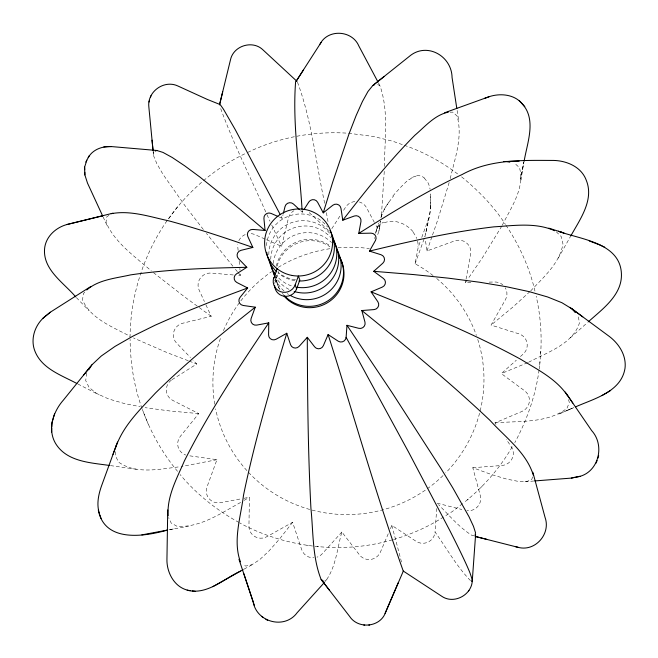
<?xml version="1.0" encoding="UTF-8"?>
<svg xmlns="http://www.w3.org/2000/svg" width="658" height="658" viewBox="0 0 658 658"><rect width="100%" height="100%" fill="white"/><g stroke="black" fill="none" stroke-linecap="round" stroke-linejoin="round"><path stroke-width="0.49" stroke-dasharray="3.29 2.47" d="M244.003 498.287L249.407 497.275L248.946 526.17A12.181 11.959 -19.8 0 0 267.008 536.624L292.604 522.288L301.685 549.66A12.181 11.959 -19.8 0 0 313.833 557.778M426.047 231.649L430.209 211.3L430.562 192.728M130.045 337.496C130.366 296.832 142.959 256.381 165.668 222.659L166.935 220.956C187.094 191.889 214.689 167.856 246.791 152.87M540.588 354.621C542.011 335.07 540.506 315.322 536.171 296.207M430.579 205.74L430.612 193.88M384.264 171.368L381.311 217.263M384.511 166.416C384.453 139.776 389.01 111.589 380.036 85.968L376.779 83.722M115.569 451.775L115.339 455.566L118.58 462.122C136.321 474.739 160.034 468.957 180.144 466.752M470.486 580.586C456.496 566.283 446.683 548.246 435.037 532.026L436.723 508.585M539.198 368.949L539.979 361.686M539.741 364.886L540.827 351.356M86.642 373.094L85.721 380.604L89.06 387.406L96.668 393.509L108.554 398.921L124.691 403.634L140.244 406.693M539.058 369.969C535.678 395.466 526.935 420.084 514.778 442.694M521.054 180.037L523.776 161.909L520.486 179.264L523.924 162.345M379.625 227.38L380.711 220.915L378.983 231.114L377.61 234.898M379.46 228.31L378.983 231.114L375.891 225.299M375.438 233.401L379.271 222.371M470.873 282.537L465.379 282.669L465.708 280.884M466.037 279.107L470.651 254.185A12.181 11.959 -19.8 0 0 454.62 240.918L427.026 250.928L425.274 239.496M374.468 238.558L374.665 237.522M433.087 275.57A135.803 133.401 -19.8 0 0 415.075 263.768L418.258 247.063L420.355 241.28M430.455 205.617A32.028 9.862 84.2 0 1 429.485 216.235L424.871 236.855L425.751 232.948M388.261 533.761L380.39 552.136A12.181 11.959 -19.8 0 1 359.49 554.9L341.864 532.018C337.085 548.649 335.991 567.796 324.994 581.837M279.395 217.074L282.175 218.3L283.063 214.631M266.589 239.759L281.575 246.355L288.426 218.185A12.181 11.959 -19.8 0 1 293.945 210.675M449.167 182.496L437.685 220.085L432.355 235.506M450.236 178.639C454.843 158.381 463.043 136.732 457.063 116.005L452.86 112.156L450.146 112.156M427.026 250.928L432.018 236.469M376.532 229.535L378.86 223.087M380.859 217.559L382.898 212.147M274.773 283.499A11.351 11.153 -19.8 0 1 275.299 281.517L278.515 272.667L278.071 271.417M189.8 455.846L216.943 459.687L206.999 486.969A12.181 11.959 -19.8 0 0 220.57 502.687L242.202 498.624M381.089 217.362C383.318 209.441 388.278 202.606 393.435 196.29M421.762 237.423L429.477 216.227M415.075 263.768L424.517 237.818M532.684 476.885L531.738 479.46L526.754 481.541L518.372 481.409L506.578 479.065L491.378 474.508L472.781 467.731L480.307 495.573A12.181 11.959 -19.8 0 1 466.9 510.682M390.408 528.752L391.839 525.413L416.103 541.32A12.181 11.959 -19.8 0 0 435.037 532.026M501.783 226.138L482.692 257.327L467.69 279.288M502.276 225.258C510.879 207.813 525.249 187.892 519.45 167.626L514.391 163.061M520.437 356.537L523.168 354.103A12.181 11.959 -19.8 0 0 518.882 333.828L491.065 325.085L505.41 299.727A12.181 11.959 -19.8 0 0 505.27 287.743M558.206 258.199L570.116 237.151M512.212 446.856C499.702 468.447 482.939 487.537 463.413 503.033M300.632 210.667L302.293 212.205L303.519 210.289M331.821 228.663L340.671 214.853M343.624 210.256L345.59 207.18A12.181 11.959 -19.8 0 1 355.6 201.521M465.379 282.669L467.114 280.127M388.919 202.129L386.493 205.683A40.722 20.653 -39.9 0 0 382.824 212.164M177.685 206.645L166.877 221.047M292.604 522.288L279.946 538.524L268.933 551.017L259.548 559.777L251.808 564.794L245.705 566.069L243.032 564.589M171.343 380.127A12.181 11.959 -19.8 0 0 172.807 400.434L198.732 413.594L180.374 436.32A12.181 11.959 -19.8 0 0 185.737 455.048M528.538 362.278C546.485 352.663 573.233 344.175 579.558 322.543L577.889 315.519M341.864 532.018L322.28 553.723A12.181 11.959 -19.8 0 1 317.008 557.17M84.783 292.119L83.459 293.542L82.497 299.925C90.894 319.007 112.732 326.878 129.922 336.246M530.702 290.902C543.533 277.158 559.67 263.43 562.96 243.921L561.241 236.625L556.298 231.797M529.953 291.576L512.845 307.105L491.065 325.085M480.842 487.504L482.125 486.352M467.369 499.998L468.422 499.052M409.284 179.642L409.704 179.264M496 424.41L494.98 422.921L521.991 411.423A12.181 11.959 -19.8 0 0 524.632 390.794L501.306 373.588L516.333 360.189M570.289 337.867L587.536 322.502M462.615 503.641L452.334 511.529L444.52 516.415M108.94 215.339L106.654 216.984L106.012 222.297C115.027 243.016 134.841 256.373 151.299 270.915M171.977 379.699L196.75 363.997L192.983 360.099M443.656 516.958C428.111 526.869 411.061 534.485 393.328 539.56M324.674 581.047L326.977 579.64M240.647 502.441C220.981 513.141 200.46 527.691 177.125 526.359L171.212 523.052L168.588 517.616M244.151 500.376L249.407 497.275M244.069 569.154L253.593 563.89M247.688 152.426C278.482 137.407 313.348 130.991 347.49 133.171M527.617 362.714L501.306 373.588M412.977 177.076L416.728 175.9M567.459 410.312L572.46 408.116L558.42 414.211L573.916 407.565M384.239 222.643L388.993 221.442L394.405 221.409A19.271 12.625 25 0 1 405.756 225.365L409.63 228.079L413.545 232.101M392.357 539.848C342.514 554.299 287.414 548.015 241.56 523.974L239.874 522.978M205.921 304.819L211.21 316.276L182.702 323.243A12.181 11.959 -19.8 0 0 176.657 343.205L190.466 357.5M216.943 459.687L181.139 466.596M173.26 528.991L168.308 529.92L188.517 526.211M524.977 481.714L533.72 481.023M472.781 467.731L502.013 465.469A12.181 11.959 -19.8 0 0 511.291 446.733L506.191 439.289M494.98 422.921C518.907 420.668 546.839 423.793 566.982 408.314L569.31 402.515L568.578 399.628M489.182 282.118L494.676 281.994A12.181 11.959 -19.8 0 1 502.761 284.815M474.179 535.702L472.321 535.628C459.218 527.543 449.299 515.379 438.491 504.612M348.518 133.237L373.719 136.51L393.081 141.338L403.28 144.941M233.253 274.962L211.391 273.078A12.181 11.959 -19.8 0 0 199.127 290.088L204.408 301.545M238.722 275.431L240.54 275.587L240.195 272.001M198.732 413.594L169.789 410.97L145.105 407.656M306.891 545.293L308.47 545.498M317.074 546.51L318.488 546.691M110.454 465.601L136.338 469.253M437.109 503.181L461.858 509.489M404.209 145.27C424.048 152.006 442.554 162.411 459.177 175.102M188.246 360.74L167.461 352.77L133.516 337.957M189.191 361.102L196.75 363.997M264.927 239.027L254.934 234.635A12.181 11.959 -19.8 0 0 249.546 233.606M77.85 384.009L99.243 394.932M239.035 522.477C216.679 510.263 196.446 494.076 180.078 474.533M211.21 316.276L184.429 296.766L152.088 271.557M424.287 178.047L427.955 182.669A21.977 21.048 6.3 0 1 429.263 185.893L430.135 189.257M461.612 176.862C478.341 190.532 493.706 206.16 505.41 224.386M328.531 230.506L308.618 212.073A12.181 11.959 -19.8 0 0 308.043 211.572M76.386 297.597L89.143 310.806M232.891 266.21L206.456 233.425M235.441 269.336L237.357 271.68M237.99 272.461L240.54 275.587M203.355 229.519L184.758 205.386L163.052 174.419L156.843 163.686L153.733 156.119L153.717 151.71M177.561 471.334C162.197 453.017 150.452 431.796 142.35 409.334M505.936 225.217C519.475 245.376 529.649 267.913 535.086 291.609M297.49 82.217C311.958 121.023 315.922 163.217 324.756 203.593M378.342 82.669L380.735 87.16M374.344 222.388L366.621 207.846A12.181 11.959 -19.8 0 0 359.441 202.014M281.229 216.482L282.175 218.3M103.133 216.984L107.164 225.71M267 214.714L270.002 221.228M271.713 224.954L281.575 246.355M265.742 211.95C250.336 176.961 232.973 142.671 220.002 106.686M143.279 411.982L148.437 424.632M275.381 278.531L277.923 285.58M274.756 280.012L275.299 281.517M142.038 408.454C133.961 386.378 130.35 362.838 130.095 339.388M391.839 525.413L402.096 564.26M326.393 212.633L328.219 222.684M457.113 110.445L458.823 121.426M238.122 250.443L237.777 246.857A12.181 11.959 -19.8 0 1 237.785 244.562M239.158 261.226L239.676 266.613M239.849 268.406L240.022 270.199M153.149 151.611L153.339 153.52M153.158 151.809L153.437 154.72M302.112 210.157L302.293 212.205M294.891 280.621A34.06 33.451 -19.8 0 1 277.915 272.873M266.49 245.615A34.06 33.451 -19.8 0 1 290.704 215.462A34.06 33.451 -19.8 0 1 327.544 227.01M291.28 285.819A34.06 33.451 -19.8 0 1 276.187 275.307M268.818 254.753A34.06 33.451 -19.8 0 1 291.913 222.527A34.06 33.451 -19.8 0 1 329.946 233.68M295.557 279.765A34.06 33.451 -19.8 0 1 278.515 272.667M288.961 289.364A34.06 33.451 -19.8 0 1 275.628 277.133M270.742 259.268A34.06 33.451 -19.8 0 1 293.419 228.013A34.06 33.451 -19.8 0 1 330.793 237.694M288.591 294.471A34.06 33.451 -19.8 0 1 287.25 293.575M284.009 291A34.06 33.451 -19.8 0 1 275.661 279.189M273.284 263.496A34.06 33.451 -19.8 0 1 295.771 234.7A34.06 33.451 -19.8 0 1 331.468 242.489M283.466 294.636A34.06 33.451 -19.8 0 1 282.389 293.312M279.987 289.734A34.06 33.451 -19.8 0 1 275.653 275.932M276.286 266.235A34.06 33.451 -19.8 0 1 330.735 246.405M279.255 288.78A34.06 33.451 -19.8 0 1 276.039 275.587M277.133 266.054A34.06 33.451 -19.8 0 1 329.888 246.758M238.829 240.729A12.181 11.959 -19.8 0 1 245.59 234.421M477.741 339.405A135.803 133.401 -19.8 0 1 445.729 472.888M443.031 475.586A135.803 133.401 -19.8 0 1 308.438 509.078A135.803 133.401 -19.8 0 1 215.585 408.84M214.722 404.218A135.803 133.401 -19.8 0 1 220.726 337.595M223.457 330.612A135.803 133.401 -19.8 0 1 271.589 271.672M278.301 267.321A135.803 133.401 -19.8 0 1 330.587 248.609M338.031 247.753A135.803 133.401 -19.8 0 1 369.344 248.609M436.673 278.457A135.803 133.401 -19.8 0 1 476.384 335.374M392.818 196.133A87.975 43.708 -40.3 0 1 408.889 179.297M409.794 179.371A15.71 15.43 -64.6 0 1 413.018 177.167M416.703 175.727A9.623 9.418 9.4 0 1 424.352 177.973M413.06 232.192A28.96 17.437 30.3 0 1 416.703 238.492M417.534 241.001A28.96 17.437 30.3 0 1 417.937 246.931M375.899 232.463A29.075 18.482 23 0 1 383.688 222.141"/><path stroke-width="0.99" d="M167.724 509.958L166.943 559.177C166.556 573.241 175.341 588.894 190.31 590.645M278.013 216.466L271.071 213.414A5.075 4.984 -19.8 0 0 263.924 218.505L265.075 230.481L252.927 229.428A5.075 4.984 -19.8 0 0 247.819 236.518L252.853 247.433L240.976 250.336A5.075 4.984 -19.8 0 0 238.459 258.652L246.832 267.312L236.51 273.86A5.075 4.984 -19.8 0 0 236.855 282.496L247.655 287.982L240.006 297.449A5.075 4.984 -19.8 0 0 243.18 305.476L255.246 307.187L251.101 318.554A5.075 4.984 -19.8 0 0 256.752 325.101L268.768 322.848L268.579 334.889A5.075 4.984 -19.8 0 0 276.105 339.24L286.773 333.269L290.548 344.677A5.075 4.984 -19.8 0 0 299.135 346.371L307.294 337.324L314.639 346.856A5.075 4.984 -19.8 0 0 323.341 345.705L328.112 334.568L338.228 341.198A5.075 4.984 -19.8 0 0 346.116 337.324L346.98 325.307L358.766 328.317A5.075 4.984 -19.8 0 0 364.976 322.14L361.842 310.535L374.024 309.597A5.075 4.984 -19.8 0 0 377.889 301.792L371.096 291.864L382.347 287.077A5.075 4.984 -19.8 0 0 383.45 278.482L373.728 271.31L382.833 263.192A5.075 4.984 -19.8 0 0 381.056 254.745L369.459 251.101L375.438 240.54A5.075 4.984 -19.8 0 0 370.964 233.146L358.758 233.425L360.954 221.557A5.075 4.984 -19.8 0 0 354.275 216.03L342.777 220.208L340.959 208.323A5.075 4.984 -19.8 0 0 332.792 205.255L323.251 212.863L317.608 202.253A5.075 4.984 -19.8 0 0 308.849 201.973L303.93 209.647M109.434 465.453C91.018 462.747 67.963 461.932 56.391 444.75C46.932 430.645 52.788 412.064 63.316 400.204L91.832 364.902L101.291 356.003L115.018 346.404L133.015 336.115L155.272 325.126L181.797 313.447L212.592 301.06L247.655 287.982M51.628 432.026L51.719 428.119M51.735 426.845L51.826 422.962L53.125 418.71M219.797 104.433L207.278 99.416L177.644 85.885C163.867 79.593 146.989 91.857 148.856 106.999L153.059 150.657M576.03 477.124C597.916 474.591 605.911 446.182 591.649 430.587L565.238 392.028M475.602 534.584L472.271 580.956C471.498 595.251 453.707 604.521 441.765 596.28L403.239 571.029C375.488 493.155 353.231 413.339 328.112 334.568M475.109 535.735L475.495 532.626L473.472 526.318L469.039 516.801L452.959 488.162L441.312 469.031L391.929 392.415L346.98 325.307M471.819 581.524L472.131 579.385L470.1 573.241A291.338 9.368 60.5 0 0 449.899 530.71L408.577 452.079L346.116 337.324M295.565 82.34C292.44 124.568 299.522 166.984 302.022 209.137M524.122 161.342C526.984 143.362 536.657 120.249 522.649 104.309C514.91 94.407 500.722 92.975 489.404 96.603L444.619 112.773M84.693 169.764L84.627 167.099L86.815 160.19M219.608 104.499L222.692 91.849M283.425 213.159L285.029 206.563A5.075 4.984 -19.8 0 1 293.443 204.013L299.522 209.647M286.773 333.269C270.668 386.764 254.786 440.432 243.518 495.186C240.861 516.867 232.611 540.498 240.433 561.833M53.298 418.003L54.589 413.792M323.251 212.863L332.611 182.422L349.044 133.788L356.11 115.602L362.426 101.505L367.97 91.487L372.757 85.565L409.301 56.407C426.565 41.635 451.742 55.856 452.062 77.471L456.808 108.447M149.029 102.023L149.448 100.69M150.559 97.08L150.962 95.788M596.181 463.043L597.069 460.501M597.801 458.346L598.698 455.764M113.003 454.407L116.573 444.586M117.519 442.02L101.784 485.201C98.535 494.166 96.298 504.299 99.44 513.569M274.041 278.013L277.076 268.661L277.347 269.418M296.61 288.854L295.171 284.848L298.395 276.006L299.834 280.004L296.61 288.854A11.351 11.153 -19.8 0 1 274.633 285.654M115.857 447.029C123.276 425.487 140.335 409.301 155.494 393.007C186.74 362.163 220.833 334.396 255.246 307.187M403.346 571.021L385.514 612.466C380.324 627.395 358.182 629.492 349.669 616.472L321.088 579.377C312.27 556.997 313.364 532.108 310.938 508.502C307.928 451.503 307.516 394.397 307.294 337.324M385.062 613.453L398.255 582.733M88.213 157.657C92.63 149.448 102.59 146.018 111.498 146.578L156.793 150.476L162.978 152.409L172.248 157.501L184.618 165.767L200.09 177.191L240.318 209.548L265.075 230.481M85.82 162.074L89.184 155.814M570.618 236.271C579.649 219.862 594.297 200.221 586.344 180.457C581.351 166.408 565.617 160.149 551.643 160.429C520.988 160.338 489.865 159.294 462.155 174.502C426.145 191.289 392.291 212.221 358.758 233.425M320.002 44.193C327.799 28.656 352.137 30.12 358.807 45.92L377.865 81.765M88.723 369.821L91.832 364.902M321.096 42.449L295.861 81.682L303.346 70.159M268.768 322.848C238.673 367.608 208.635 412.665 184.38 460.945C176.936 478.325 166.803 496.255 168.127 515.773M342.777 220.208C365.585 190.935 388.623 161.695 414.811 135.326C424.969 126.681 434.765 114.903 448.337 112.164M83.656 375.027L90.138 367.016M46.364 315.445C35.491 323.325 29.807 338.459 34.956 351.224C41.915 368.842 61.688 375.323 76.945 383.548M324.336 582.569L297.087 612.771C284.684 629.698 256.661 622.312 253.182 601.922L238.969 559.3M468.562 590.876L468.965 590.423M86.766 289.981C98.626 279.576 115.734 278.276 130.564 274.896C169.04 269.204 207.994 268.086 246.832 267.312M588.301 321.82C602.341 309.145 622.361 295.039 621.415 273.67C620.124 242.522 580.117 239.397 558.436 231.271L563.939 232.99L548.797 228.145M575.758 406.784C594.182 398.616 621.267 391.888 625.01 368.283C626.556 355.616 619.178 343.986 609.44 336.526L572.016 308.915L561.94 302.738L547.662 296.98L529.18 291.642L506.495 286.732L479.608 282.241L448.517 278.178L413.224 274.534L373.728 271.31M46.529 315.322L50.263 312.237L90.755 286.526M42.564 318.595L50.263 312.237M373.834 84.718L383.927 76.657M601.856 395.614L605.969 393.213M606.454 392.916L610.665 390.465M243.197 569.631L240.598 571.07C223.909 578.719 207.229 595.383 187.168 590.201M212.748 586.673L240.598 571.07M372.757 85.565L374.361 84.824M155.255 151.093L156.793 150.476M112.97 213.184L66.927 224.526C55.617 227.602 45.476 236.921 44.555 249.061C42.992 269.994 64.007 282.948 75.686 296.873M484.461 98.412L489.404 96.603M102.549 215.84L66.927 224.526M369.459 251.101C410.534 241.173 451.849 231.781 493.862 226.862C513.98 225.636 535.62 222.207 554.645 230.736M534.699 480.94L571.366 478.095L575.281 477.247M571.366 478.095L580.052 476.269M167.321 530.109C144.086 536.698 104.507 542.801 98.297 510.024M141.873 534.888L167.371 530.093M111.218 213.694C130.539 210.034 149.909 216.827 168.645 220.808C197.087 228.474 225.036 237.777 252.853 247.433M111.498 146.578L103.8 146.931M503.559 161.539L519.187 161.169M363.784 625.092L364.696 625.1M368.793 625.067L369.648 625.075M486.681 539.313L475.166 536.435L518.15 547.341C535.151 551.988 550.993 533.877 545.079 517.501L532.832 472.197M192.3 590.9L195.385 591.345M506.125 161.473L509.802 162.181M515.485 546.642L518.15 547.341M589.264 240.96L599.775 244.916M371.096 291.864C421.753 312.295 472.485 333.022 520.527 359.169C537.364 369.516 556.339 378.852 567.599 395.762M600.228 245.138L604.735 247.219M265.84 619.203L267.666 620.445M261.522 616.34L263.381 617.607M569.894 307.327L582.758 316.835M321.088 579.377L323.201 580.981M361.842 310.535C405.583 346.026 449.225 381.755 490.136 420.511C505.5 437.471 526.425 452.465 533.317 475.175M296.988 81.362L262.912 49.819C252.639 39.842 233.574 45.649 230.53 59.623L219.533 104.811L220.545 105.05L223.506 109.277L235.268 129.675L280.283 214.664M524.804 106.67L519.252 100.666M572.016 308.915L575.281 312.583M321.77 580.29L329.288 590.02M566.546 393.928L572.814 403.091M102.73 216.112L87.498 183.105L84.874 174.938L84.627 167.099M243.863 573.751L254.399 605.508M99.901 514.934L101.044 518.488M152.047 140.17L152.977 149.868M84.808 172.248L84.874 174.938M329.946 230.588A34.06 33.451 -19.8 0 1 329.411 264.631A34.06 33.451 -19.8 0 1 298.954 280.991M276.664 271.746A34.06 33.451 -19.8 0 1 266.704 252.253M331.903 236.51A34.06 33.451 -19.8 0 1 330.941 272.642A34.06 33.451 -19.8 0 1 297.293 287.291M275.143 273.942A34.06 33.451 -19.8 0 1 269.237 259.762M295.171 284.848A11.351 11.153 -19.8 0 1 280.67 291.733A11.351 11.153 -19.8 0 1 273.86 277.512M333.828 241.848A34.06 33.451 -19.8 0 1 331.328 280.061A34.06 33.451 -19.8 0 1 294.167 291.469M274.756 275.636A34.06 33.451 -19.8 0 1 271.154 265.1M336.674 249.267A34.06 33.451 -19.8 0 1 331.015 289.742A34.06 33.451 -19.8 0 1 289.981 295.294M274.764 276.763A34.06 33.451 -19.8 0 1 273.555 271.77M338.631 255.189A34.06 33.451 -19.8 0 1 329.971 299.39A34.06 33.451 -19.8 0 1 284.61 295.903M339.109 256.53A34.06 33.451 -19.8 0 1 329.748 301.232A34.06 33.451 -19.8 0 1 283.943 295.977M292.259 275.488A34.06 33.451 -19.8 0 0 330.686 231.073A34.06 33.451 -19.8 0 0 272.856 220.891A34.06 33.451 -19.8 0 0 292.259 275.488"/></g></svg>
